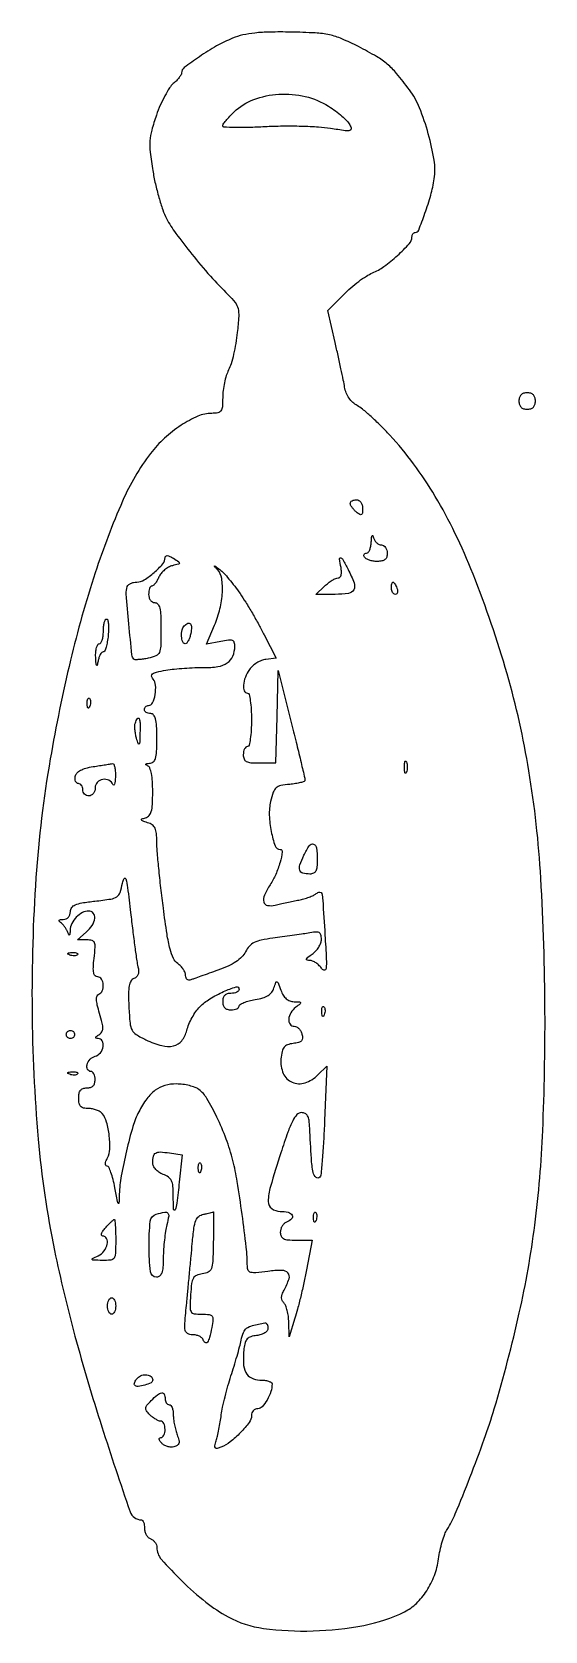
# Model space of a CAD drawing. Extents: x 1 to 125, y 0 to 389.
import ezdxf

# ---------------------------------------------------------------- set-up
doc = ezdxf.new("R2010")
doc.units = 0

msp = doc.modelspace()

# ---------------------------------------------------------------- linework, layer by layer
for points in [[(49.400385, 387.190845, 0.030732), (45.529013, 385.308187, 0.020562), (41.341794, 382.71097, 0.013093), (37.633553, 380.049638, 0.234702), (37, 378.774292, -0.132874), (36.871496, 378.299271, -0.031613), (36.41042, 377.613026, -0.030319), (35.761188, 376.865934, -0.025913), (34.992918, 376.160293, 0.077265), (34.08319, 375.134396, 0.020035), (32.961573, 373.225211, 0.019888), (31.843625, 370.918725, 0.019107), (30.896154, 368.5, 0.016762), (29.75652, 364.836914, 0.050754), (29.323767, 362.264663, 0.045083), (29.392537, 359.497748, 0.011168), (30.013945, 355, 0.016501), (30.633034, 351.825889, 0.013654), (31.49514, 348.490389, 0.013876), (32.454801, 345.473595, 0.035603), (33.360709, 343.371538, 0.038442), (35.601838, 339.756306, 0.011973), (39.498685, 334.690697, 0.012192), (44.000959, 329.389131, 0.016154), (48.36552, 324.803805, -0.032049), (50.025825, 322.94468, -0.108029), (50.730201, 321.485269, -0.074971), (50.891488, 319.587449, -0.010451), (50.552596, 315.646538, -0.015702), (50.187295, 313.017908, -0.014702), (49.651304, 310.358612, -0.014856), (49.036301, 308.028027, -0.047753), (48.437076, 306.541352, 0.043996), (47.885576, 305.202138, 0.022518), (47.422141, 303.443641, 0.02219), (47.104858, 301.57604, 0.030987), (47, 299.885693, -0.01697), (46.922567, 297.604948, -0.133991), (46.578722, 296.614903, -0.199543), (45.844311, 296.137699, -0.045608), (44.337858, 296, 0.102697), (40.991653, 295.305383, 0.042652), (36.908478, 293.103249, 0.040309), (32.841715, 289.944189, 0.044446), (29.477849, 286.267196, 0.060426), (22.671799, 274.688761, 0.023378), (16.034322, 257.264595, 0.020922), (10.014662, 235.960406, 0.015532), (5.095739, 212, 0.02584), (1.624621, 183.152586, 0.019188), (0.670999, 151.065159, 0.019382), (2.166515, 119.551019, 0.029675), (6.130765, 92.5, 0.01475), (11.106568, 71.656975, 0.011969), (17.62808, 49.624197, 0.004405), (24.485826, 28.966346, 0.320731), (27.2359, 27, -0.236203), (27.528807, 26.853452, -0.070921), (27.775546, 26.403281, -0.054217), (27.944231, 25.746625, -0.035795), (28, 24.968615, 0.068006), (28.111994, 24.149006, 0.06271), (28.440625, 23.364866, 0.06668), (28.926359, 22.732868, 0.104363), (29.5, 22.361626, -0.078649), (30.073417, 22.030729, -0.065268), (30.559375, 21.519527, -0.066694), (30.887962, 20.913085, -0.09109), (31, 20.303201, 0.181824), (32.086002, 17.415513, 0.019698), (37.071452, 12.157821, 0.025059), (42.923472, 6.999576, 0.04351), (48.318465, 3.423186, 0.092047), (56.913015, 0.624029, 0.04007), (68.949763, 0.00743, 0.039805), (81.342243, 1.357131, 0.067909), (91.198307, 4.66346, 0.078089), (94.089278, 6.7062, 0.057073), (96.582837, 9.753599, 0.054122), (98.441941, 13.472108, 0.05425), (99.457924, 17.5, -0.019014), (99.828469, 19.575004, -0.017496), (100.364065, 21.674978, -0.017805), (100.973676, 23.512573, -0.053741), (101.562592, 24.691416, 0.044468), (103.533093, 28.459756, 0.005172), (107.089245, 37.296785, 0.006783), (110.581253, 46.611469, 0.014006), (113.005988, 54, 0.016995), (119.093985, 77.344657, 0.023525), (122.841141, 98.652583, 0.021438), (124.783115, 121.671412, 0.011142), (125.331287, 150.5, 0.013883), (124.32226, 183.00381, 0.026027), (121.414503, 209.130331, 0.029295), (116.12154, 232.639154, 0.024324), (107.844033, 256.910813, 0.017976), (103.459608, 266.909407, 0.022558), (98.658713, 275.817489, 0.024128), (93.393532, 283.721047, 0.027754), (87.615144, 290.702287, 0.010453), (85.355886, 293.042465, 0.011203), (83.051234, 295.231518, 0.010814), (80.992306, 297.021542, 0.050699), (79.692247, 297.897113, -0.063455), (78.609393, 298.66713, -0.05688), (77.708328, 299.710626, -0.054924), (77.039574, 300.967716, -0.051481), (76.642579, 302.367787, 0.007281), (76.31987, 304.064129, 0.001774), (75.736943, 306.852306, 0.001818), (75.045594, 310.044422, 0.00181), (74.330119, 313.235808), (72.566389, 320.971617), (76.425054, 324.923248, -0.021055), (78.130341, 326.528521, -0.017715), (80.063252, 328.084147, -0.01808), (81.931263, 329.37888, -0.046245), (83.391859, 330.134655, 0.061789), (86.185982, 331.692081, 0.026916), (89.479503, 334.386848, 0.021708), (92.355337, 337.248744, 0.188284), (93, 338.9, -0.071275), (93.06023, 339.320374, -0.086625), (93.235721, 339.676875, -0.100322), (93.496447, 339.915212, -0.135977), (93.802456, 340, 0.307413), (94.633076, 340.563984, 0.009401), (96.166976, 344.651268, 0.018064), (97.552763, 349.067003, 0.027388), (98.404253, 353, 0.080383), (98.395335, 357.516359, 0.027306), (96.977483, 363.947526, 0.027715), (94.824748, 370.294268, 0.064953), (92.374559, 374.652603, 0.011857), (89.240153, 378.644996, 0.044529), (87.006262, 380.910833, 0.04482), (84.413629, 382.738035, 0.012122), (80, 385.149761, 0.017756), (75.962733, 387.052136, 0.0484), (72.956356, 388.008916, 0.039371), (69.489743, 388.471619, 0.008721), (63.5, 388.69062, 0.009132), (58.491216, 388.694837, 0.022141), (54.80064, 388.466853, 0.029487), (51.895533, 387.983329, 0.04185)], [(72.744313, 370.661408, -0.018885), (74.413372, 369.517428, -0.019235), (75.980842, 368.257395, -0.019414), (77.254308, 367.060574, -0.071671), (77.906968, 366.173831, -0.0852), (78.23978, 365.174254, -0.402119), (77.923968, 364.725503, -0.084623), (76.788742, 364.6982, -0.00449), (73.199965, 365.254468, 0.025439), (70.313643, 365.578778, 0.009038), (66.163427, 365.757137, 0.008942), (61.592241, 365.789093, 0.010416), (57.25, 365.651296, -0.006906), (53.319681, 365.498948, -0.011542), (50.010937, 365.492829, -0.005257), (47.277355, 365.579639, -0.40189), (47, 365.86897, -0.156829), (47.138013, 366.298159, -0.014981), (47.814119, 367.183469, -0.017953), (48.709955, 368.208857, -0.013212), (49.77147, 369.281054, -0.101265), (54.542496, 372.286498, -0.075213), (60.64976, 373.589218, -0.0728), (67.068862, 373.040143, -0.083298)], [(119, 299, 0.072254), (119.126841, 298.126841, 0.124864), (119.5, 297.5, 0.124864), (120.126841, 297.126841, 0.072254), (121, 297, 0.072254), (121.873159, 297.126841, 0.124864), (122.5, 297.5, 0.124864), (122.873159, 298.126841, 0.072254), (123, 299, 0.072254), (122.873159, 299.873159, 0.124864), (122.5, 300.5, 0.124864), (121.873159, 300.873159, 0.072254), (121, 301, 0.072254), (120.126841, 300.873159, 0.124864), (119.5, 300.5, 0.124864), (119.126841, 299.873159, 0.072254)], [(81, 272.877555, -0.02153), (80.95142, 271.749908, -0.243483), (80.719951, 271.38379, -0.285199), (80.317973, 271.394365, -0.027702), (79.5, 272, -0.031583), (78.925951, 272.54111, -0.034151), (78.440625, 273.136985, -0.036411), (78.100931, 273.700558, -0.117955), (78, 274.122445, -0.167044), (78.115056, 274.457225, -0.095133), (78.440625, 274.742218, -0.075975), (78.926247, 274.93488, -0.056567), (79.5, 275, -0.132926), (80.088601, 274.840705, -0.107148), (80.573317, 274.396259, -0.089651), (80.891732, 273.713548, -0.064485)], [(85.573324, 264, -0.138952), (86.11737, 263.845831, -0.100057), (86.580914, 263.4125, -0.085606), (86.893049, 262.76439, -0.06962), (87, 262, -0.075243), (86.859354, 261.07068, -0.147038), (86.444877, 260.454836, -0.125037), (85.704714, 260.108511, -0.04725), (84.559017, 260, -0.037634), (83.57934, 260.073842, -0.041396), (82.653525, 260.29375, -0.045439), (81.906663, 260.615492, -0.130646), (81.5, 261, -0.082592), (81.343488, 261.3821, -0.161196), (81.3746, 261.70625, -0.182303), (81.586039, 261.921712, -0.108972), (81.940983, 262, 0.226279), (82.355393, 262.197666, 0.069328), (82.722989, 262.807813, 0.053942), (82.994147, 263.69691, 0.036537), (83.116001, 264.75, -0.010989), (83.186617, 265.849555, -0.109045), (83.323916, 266.28821, -0.602595), (83.492773, 266.282394, -0.049066), (83.689326, 265.75, 0.071619), (83.971018, 265.081133, 0.07028), (84.431396, 264.514063, 0.075733), (84.993792, 264.131478, 0.112012)], [(34.772085, 258.967338, 0.070598), (33.829808, 258.600516, 0.047199), (32.877456, 257.939802, 0.046894), (32.05804, 257.105197, 0.066008), (31.512872, 256.217338, -0.026785), (31.079037, 255.36833, -0.035561), (30.591619, 254.651343, -0.038431), (30.120595, 254.140604, -0.189471), (29.762872, 254, 0.234003), (29.470508, 253.855246, 0.071855), (29.224094, 253.4125, 0.054859), (29.055701, 252.765966, 0.036312), (29, 252, 0.072314), (29.111864, 251.230589, 0.08892), (29.4375, 250.583333, 0.10214), (29.924246, 250.153209, 0.130775), (30.5, 250, -0.230479), (31.228723, 249.645245, -0.10923), (31.691594, 248.679909, -0.047821), (31.937092, 246.85798, -0.009593), (32, 243.579455, -0.007288), (31.939159, 239.405791, -0.095133), (31.604135, 237.899463, -0.191591), (30.780723, 237.07891, -0.04725), (28.928494, 236.484295, -0.015535), (27.719865, 236.257942, -0.021861), (26.629918, 236.137172, -0.018977), (25.745887, 236.111805, -0.196506), (25.416732, 236.249934, -0.173016), (24.92556, 237.285825, -0.002095), (24.202568, 244.799483, -0.00318), (23.57742, 252.103678, -0.100529), (23.794493, 253.883478, -0.135232), (24.081038, 254.310902, -0.066406), (24.633714, 254.672022, -0.058494), (25.350696, 254.91704, -0.05316), (26.128788, 255, 0.141447), (27.929604, 255.519839, 0.038192), (30.339939, 257.308472, 0.037097), (32.426035, 259.409286, 0.1788), (33, 260.963019, -0.222841), (33.157964, 261.299851, -0.201299), (33.528174, 261.412942, -0.087498), (34.15522, 261.235775, -0.026703), (35.022085, 260.758474, -0.007645), (36.347752, 259.905033, -0.288149), (36.487514, 259.594087, -0.300954), (36.266074, 259.343305, -0.008128)], [(77.47432, 258.04966, -0.028214), (78.939805, 254.775395, -0.214753), (78.843184, 253.130038, -0.241524), (77.569681, 252.230281, -0.035294), (74.311439, 252), (69.622877, 252), (71.769625, 254, -0.024491), (72.676536, 254.765514, -0.026983), (73.626043, 255.4125, -0.027797), (74.488754, 255.871104, -0.108679), (75.074764, 256, 0.2078), (75.5056, 256.187136, 0.121976), (75.783892, 256.686402, 0.076936), (75.873253, 257.479601, 0.036892), (75.755249, 258.5, -0.011776), (75.402934, 260.611504, -0.536213), (75.679974, 260.858527, -0.205921), (76.188346, 260.462041, -0.006252)], [(51.218774, 252.182024, -0.011914), (52.591265, 250.081721, -0.006184), (54.20893, 247.399011, -0.006144), (55.803427, 244.600976, -0.0093), (57.115065, 242.124507), (59.961365, 236.5), (57.4916, 236.184631, 0.065452), (56.435371, 235.906225, 0.041866), (55.303497, 235.328243, 0.041539), (54.270621, 234.561084, 0.059549), (53.510918, 233.712125, 0.058206), (52.50594, 231.849269, 0.072438), (52.050523, 229.937253, 0.110432), (52.234978, 228.534722, 0.31484), (53, 228, -0.345347), (53.400526, 227.685898, -0.022017), (53.711538, 226.125, -0.024301), (53.929639, 224.036573, -0.013867), (54, 221.5, -0.013867), (53.929639, 218.963427, -0.024301), (53.711538, 216.875, -0.022017), (53.400526, 215.314102, -0.345347), (53, 215, 0.191087), (52.618118, 214.848523, 0.088204), (52.29375, 214.4125, 0.068025), (52.073693, 213.765418, 0.048028), (52, 213, 0.094472), (52.194556, 211.979484, 0.1838), (52.745906, 211.376032, 0.099402), (53.837875, 211.07524, 0.017662), (55.967249, 211), (59.934498, 211), (60.217249, 222.25), (60.5, 233.5), (63.75426, 220.5, -0.001196), (65.001249, 215.467499, -0.001853), (66.05133, 211.11617, -0.000549), (66.945469, 207.331404, -0.059338), (67.00426, 206.810365, -0.308703), (66.806384, 206.524225, -0.026126), (65.909074, 206.232141, -0.0275), (64.707305, 205.979172, -0.017302), (63.28195, 205.810365, 0.028596), (61.115008, 205.503984, 0.134828), (60.003179, 204.945252, 0.127683), (59.300776, 203.880358, 0.024565), (58.656607, 201.640043, 0.067412), (58.334577, 198.304307, 0.039479), (58.80499, 194.312302, 0.035863), (59.752263, 190.86152, 0.317901), (60.970336, 190, -0.459633), (61.49145, 189.392647, -0.030967), (60.940523, 186.863265, -0.033285), (59.8941, 183.932337, -0.042669), (58.534617, 181.412489, 0.038944), (57.145551, 178.883008, 0.167606), (56.989705, 177.197817, 0.300806), (57.884587, 176.369984, 0.101231), (59.75, 176.444021, -0.004614), (61.019096, 176.744137, -0.002555), (62.573438, 177.088255, -0.002547), (64.151715, 177.420814, -0.004103), (65.5, 177.686232, 0.021607), (66.740238, 177.975804, 0.019901), (67.985938, 178.378102, 0.020349), (69.06676, 178.826005, 0.059978), (69.75, 179.248079, -0.136845), (70.610188, 179.612961, -0.391826), (71.094154, 179.269132, -0.035303), (71.31635, 177.641062, -0.000683), (71.855967, 169.180902, -0.002876), (72.189306, 163.295673, -0.034723), (72.14718, 161.029853, -0.371673), (71.734076, 160.628406, -0.267271), (71.128028, 160.930902, 0.048547), (70.484615, 161.722446, 0.045821), (69.688916, 162.392202, 0.049165), (68.86784, 162.851304, 0.103262), (68.155522, 163, -0.067129), (67.517076, 163.086105, -0.447411), (67.390726, 163.340305, -0.132929), (67.71414, 163.770696, -0.012764), (68.777494, 164.556704, 0.055195), (69.627751, 165.30438, 0.046919), (70.347139, 166.259661, 0.049151), (70.838381, 167.267674, 0.089045), (71, 168.167995, 0.064383), (70.861549, 169.238756, 0.225395), (70.42468, 169.756839, 0.132847), (69.561125, 169.898601, 0.018525), (67.75, 169.646171, -0.005536), (66.137896, 169.378626, -0.002145), (63.899588, 169.042403, -0.002124), (61.471003, 168.698773, -0.002627), (59.206044, 168.400218, 0.017874), (56.381282, 167.939869, 0.065414), (54.667776, 167.356904, 0.093942), (53.50129, 166.477644, 0.064599), (52.552113, 165.115338, -0.075703), (51.620916, 163.839885, -0.049701), (50.215401, 162.68052, -0.0404), (48.307695, 161.614315, -0.022745), (45.846069, 160.621371, 0.000596), (43.707526, 159.867015, 0.000721), (41.70322, 159.154071, 0.000609), (40.017683, 158.549456, 0.004966), (39.25, 158.264382, -0.120524), (38.774147, 158.204298, -0.149746), (38.367188, 158.381937, -0.131877), (38.094679, 158.780516, -0.084566), (38, 159.336307, 0.098947), (37.861863, 160.027508, 0.047867), (37.435459, 160.826616, 0.044883), (36.813393, 161.602937, 0.048674), (36.078158, 162.232703, -0.132442), (35.032037, 163.483734, -0.044777), (34.225156, 165.738993, -0.025517), (33.473033, 169.391708, -0.005669), (32.578158, 175.70947, -0.003774), (31.97399, 180.644334, -0.004132), (31.463584, 185.440966, -0.003869), (31.092758, 189.549747, -0.02057), (31, 191.803431, 0.022741), (30.904755, 193.896517, 0.089413), (30.562491, 195.136592, 0.130054), (29.886887, 195.928506, 0.073902), (28.75, 196.489366, -0.008544), (27.490932, 196.917606, -0.210027), (27.22966, 197.165423, -0.43158), (27.331509, 197.395293, -0.019478), (28.25, 197.679321, 0.14788), (29.119838, 198.218127, 0.113501), (29.655134, 199.206078, 0.056137), (29.929115, 200.921765, 0.01155), (30, 203.989991, 0.015318), (29.922497, 206.519207, 0.033304), (29.674941, 208.444952, 0.042506), (29.289762, 209.787509, 0.20868), (28.75, 210.337719, -0.051902), (28.351958, 210.54862, -0.449116), (28.327933, 210.724694, -0.185333), (28.583427, 210.862835, -0.021021), (29.25, 210.921053, 0.166363), (30.135006, 211.269198, 0.147558), (30.673794, 212.103705, 0.060521), (30.937273, 213.742578, 0.009627), (31, 217, 0.010614), (30.935548, 220.035942, 0.050675), (30.6875, 221.75, 0.113455), (30.22303, 222.662288, 0.222027), (29.5, 223, -0.064853), (28.926543, 223.074694, -0.082425), (28.440625, 223.29375, -0.098894), (28.115568, 223.618646, -0.148195), (28, 224, -0.09709), (28.074817, 224.381667, -0.097465), (28.288153, 224.70625, -0.09839), (28.606609, 224.923588, -0.101021), (28.980948, 225, 0.292882), (29.967547, 225.63214, 0.065923), (30.584298, 227.629579, 0.061773), (30.685211, 229.898906, 0.154659), (30.068258, 231.417754, -0.132249), (29.734489, 232.145996, -0.293043), (29.964238, 232.684377, -0.094998), (30.935771, 233.104213, -0.01178), (33.206591, 233.552517, -0.016476), (35.204786, 233.830858, -0.008829), (37.686481, 234.049306, -0.008782), (40.228912, 234.183098, -0.013578), (42.428239, 234.200376, 0.044423), (45.827217, 234.436944, 0.110941), (48.126315, 235.35324, 0.143239), (49.463948, 236.987149, 0.096395), (49.968197, 239.361291, 0.08438), (49.824589, 240.303344, 0.232673), (49.366527, 240.769307, 0.115319), (48.444886, 240.868405, 0.015735), (46.517523, 240.569265), (43.035046, 239.915949), (45.017523, 244.54088, 0.041492), (46.334937, 248.489564, 0.046213), (46.921888, 252.461223, 0.051611), (46.755714, 255.865852, 0.145087), (45.75, 258.001772, -0.00282), (45.018381, 258.831598, -0.639164), (45.050845, 258.904198, -0.165689), (45.224828, 258.847403, -0.001496), (46.334391, 258.009289, -0.044106), (47.23862, 257.186849, -0.011745), (48.525865, 255.722399, -0.011815), (49.916461, 253.98141, -0.011926)], [(89.361626, 253.5, -0.055937), (89.511135, 252.925634, -0.100118), (89.483616, 252.440625, -0.147206), (89.289193, 252.122486, -0.184534), (88.968615, 252, -0.152681), (88.599211, 252.115494, -0.098158), (88.284531, 252.440625, -0.08088), (88.07223, 252.926468, -0.062722), (88, 253.5, -0.024748), (88.028469, 254.074824, -0.039339), (88.115447, 254.559375, -0.046727), (88.241071, 254.903916, -0.289661), (88.393011, 255, -0.222225), (88.579329, 254.912889, -0.030693), (88.839659, 254.559375, -0.030395), (89.112506, 254.074558, -0.02136)], [(19.17139, 242, -0.01923), (18.965462, 240.467026, -0.03027), (18.659518, 239.175, -0.030618), (18.307671, 238.223681, -0.297142), (17.964515, 238, 0.212419), (17.617186, 237.845468, 0.05593), (17.254265, 237.339063, 0.046646), (16.932109, 236.611523, 0.03335), (16.705733, 235.75, -0.014773), (16.48867, 234.77851, -0.674817), (16.340365, 234.75849, -0.114822), (16.216901, 235.173612, -0.004641), (16.136182, 236.75, -0.029125), (16.156552, 237.995305, -0.046332), (16.333753, 239.045312, -0.059456), (16.624639, 239.77666, -0.275001), (17, 240, 0.254951), (17.384262, 240.209557, 0.06271), (17.70625, 240.88125, 0.048861), (17.927234, 241.850749, 0.031626), (18, 243, -0.024442), (18.056233, 244.149665, -0.038896), (18.228075, 245.11875, -0.045957), (18.476151, 245.808834, -0.291306), (18.776426, 246, -0.349806), (19.057722, 245.775764, -0.031602), (19.212722, 244.825, -0.030261), (19.261716, 243.533536, -0.018125)], [(39.244751, 242.5, -0.032131), (38.997121, 241.542685, -0.045349), (38.647725, 240.734375, -0.054081), (38.256048, 240.170003, -0.21734), (37.883423, 240, -0.322998), (37.2773, 240.43716, -0.067889), (37.021643, 241.799158, -0.061611), (37.134241, 243.337002, -0.148386), (37.666667, 244.333333, -0.082599), (38.544556, 244.960827, -0.341361), (39.142715, 244.838225, -0.189823), (39.421387, 244.039096, -0.037326)], [(14.683114, 224.8125, -0.054073), (14.461564, 224.395823, -0.470617), (14.279315, 224.37858, -0.168741), (14.137993, 224.670344, -0.018894), (14.078947, 225.416667, -0.028489), (14.089945, 226.112848, -0.077125), (14.200665, 226.592839, -0.208169), (14.385309, 226.77538, -0.296942), (14.604167, 226.729167, -0.126455), (14.797407, 226.402231, -0.060344), (14.876576, 225.916927, -0.05415), (14.839148, 225.359369, -0.051402)], [(26.90032, 218.25, -0.002876), (26.827886, 216.010114, -0.138204), (26.690684, 215.585813, -0.624553), (26.502369, 215.611041, -0.009003), (26.068049, 217, -0.026422), (25.819999, 218.048873, -0.025338), (25.679689, 219.132812, -0.026205), (25.654862, 220.099947, -0.077956), (25.774718, 220.75, -0.058781), (26.291713, 221.805786, -0.594599), (26.673917, 221.777119, -0.101465), (26.910215, 220.724452, -0.011289)], [(20.921053, 207.75, -0.014897), (20.857565, 206.577168, -0.050023), (20.717133, 205.821875, -0.273033), (20.532014, 205.648055, -0.367332), (20.337719, 205.75, 0.186691), (19.361533, 206.79229, 0.156308), (17.851396, 207.003403, 0.159749), (16.523, 206.298208, 0.193861), (16, 205, -0.072314), (15.888136, 204.230589, -0.08892), (15.5625, 203.583333, -0.10214), (15.075754, 203.153209, -0.130775), (14.5, 203, -0.099038), (13.927543, 203.114514, -0.097945), (13.440625, 203.440625, -0.097945), (13.114514, 203.927543, -0.099038), (13, 204.5, 0.069846), (12.919524, 205.073285, 0.085748), (12.684711, 205.559375, 0.100098), (12.335975, 205.884373, 0.138539), (11.926676, 206, -0.175731), (11.544646, 206.138548, -0.119253), (11.266461, 206.514062, -0.089088), (11.13832, 207.08044, -0.058275), (11.186358, 207.75, -0.136563), (11.586472, 208.558621, -0.085339), (12.420324, 209.218698, -0.060118), (13.714593, 209.734505, -0.026986), (15.509682, 210.108095, 0.000623), (17.092632, 210.351342, 0.000799), (18.548157, 210.579246, 0.000611), (19.76788, 210.773757, 0.006909), (20.25, 210.858095, -0.353376), (20.534951, 210.70524, -0.046643), (20.756497, 210.003628, -0.037542), (20.897408, 208.985975, -0.021711)], [(91.662281, 208.75, -0.174857), (91.474999, 208.540618, -0.447206), (91.306058, 208.601562, -0.078554), (91.189089, 209.10856, -0.017491), (91.157895, 210, -0.017491), (91.189089, 210.89144, -0.078554), (91.306058, 211.398438, -0.447206), (91.474999, 211.459382, -0.174857), (91.662281, 211.25, -0.057986), (91.818615, 210.679992, -0.037979), (91.87034, 210, -0.037979), (91.818615, 209.320008, -0.057986)], [(70, 187.440983, -0.023991), (69.917176, 185.715822, -0.098717), (69.616802, 184.719225, -0.165811), (69.052377, 184.190632, -0.106397), (68.166667, 184, -0.064667), (66.463292, 184.221228, -0.257241), (65.727262, 184.923416, -0.163317), (65.75081, 186.20204, -0.025701), (66.729559, 188.559069, -0.034868), (68.068196, 190.926174, -0.34136), (69.086396, 191.273223, -0.288449), (69.827709, 190.35599, -0.029527)], [(26.416682, 161.475941, -0.048425), (26.571538, 160.445262, -0.095302), (26.458247, 159.627558, -0.117818), (26.077089, 159.022636, -0.102249), (25.444831, 158.617203, 0.16889), (24.706938, 157.994385, 0.089153), (24.282754, 156.858181, 0.046174), (24.117591, 154.968681, 0.010622), (24.201947, 151.766518, 0.010457), (24.477519, 147.749507, 0.096732), (24.960643, 146.08365, 0.136843), (25.986764, 144.975834, 0.028135), (28.353202, 143.697109, 0.043885), (32.20143, 142.286108, 0.122888), (35.052193, 142.231431, 0.169897), (37.037738, 143.481672, 0.105457), (38.278497, 145.97265, -0.037616), (38.785973, 147.467937, -0.025265), (39.575907, 149.091179, -0.025487), (40.506123, 150.593577, -0.045043), (41.439703, 151.71243, -0.057937), (43.885294, 153.648583, -0.032801), (47.226736, 155.423717, -0.03098), (50.252366, 156.565386, -0.504721), (51, 156.01342, -0.189003), (50.848307, 155.626457, -0.088882), (50.4125, 155.297692, -0.068698), (49.765386, 155.074723, -0.048698), (49, 155, 0.072254), (48.126841, 154.873159, 0.124864), (47.5, 154.5, 0.124864), (47.126841, 153.873159, 0.072254), (47, 153, 0.072254), (47.126841, 152.126841, 0.124864), (47.5, 151.5, 0.124864), (48.126841, 151.126841, 0.072254), (49, 151, 0.043658), (49.765628, 151.066979, 0.063423), (50.4125, 151.26793, 0.083138), (50.850302, 151.563458, 0.20561), (51, 151.912102, -0.269135), (51.228194, 152.305334, -0.034099), (52.14622, 152.749927, -0.032521), (53.406927, 153.164653, -0.021359), (54.902026, 153.483447, 0.029241), (56.759462, 153.9102, 0.068022), (58.060842, 154.491572, 0.089888), (58.931648, 155.279168, 0.090211), (59.469327, 156.321345, -0.01086), (59.918279, 157.684831, -0.410637), (60.18346, 157.813486, -0.220763), (60.467926, 157.541957, -0.005049), (61.150635, 155.75, 0.047662), (61.729123, 154.54987, 0.077177), (62.456193, 153.683962, 0.088999), (63.328073, 153.160436, 0.087358), (64.333333, 152.968197, -0.009145), (65.671058, 152.92408, -0.315454), (65.906978, 152.74007, -0.304867), (65.818713, 152.449165, -0.008768), (64.75, 151.607954, 0.094462), (63.558366, 150.284742, 0.116868), (63.05051, 148.710587, 0.178793), (63.389557, 147.506387, 0.240085), (64.383369, 147, -0.126138), (64.950206, 146.854688, -0.074418), (65.509708, 146.428943, -0.066537), (65.977479, 145.799219, -0.06264), (66.275111, 145.055976, -0.069024), (66.390379, 144.083229, -0.186859), (66.13107, 143.451205, -0.140954), (65.446318, 143.048213, -0.034154), (64.141742, 142.805976, 0.053399), (62.749776, 142.49177, 0.144418), (61.93117, 141.912833, 0.115654), (61.453121, 140.892365, 0.028253), (61.171288, 139.04414, 0.126794), (61.727341, 135.540828, 0.190219), (63.891018, 133.378009, 0.183062), (67.02048, 133.230381, 0.118151), (70.149772, 135.149772), (72.299545, 137.299545), (71.764091, 124.097424, -0.004165), (71.514459, 118.992909, -0.006458), (71.205471, 114.592971, -0.002422), (70.874382, 110.83475, -0.174923), (70.614318, 110.280985, -0.396489), (69.690015, 110.252836, -0.162465), (69.002332, 111.442357, -0.035187), (68.54937, 114.861441, -0.004521), (68.162411, 122.25, 0.021716), (67.997877, 124.142818, 0.091333), (67.648831, 125.223937, 0.158782), (67.051561, 125.793218, 0.112085), (66.140711, 126, 0.212035), (65.058476, 125.519452, 0.065284), (64.019618, 124.016019, 0.033538), (62.826887, 121.250784, 0.007015), (61.135535, 116.25, 0.007035), (58.604252, 108.009886, 0.068723), (58.072843, 104.414508, 0.237204), (58.913652, 102.70149, 0.163614), (61, 102, -0.057895), (62.926481, 101.776181, -0.208576), (63.894233, 101.051759, -0.344478), (63.762543, 100.159502, -0.098911), (62.5, 99.361626, 0.098143), (61.926463, 99.000393, 0.066864), (61.440625, 98.399034, 0.064008), (61.112085, 97.659707, 0.07271), (61, 96.893011, 0.106016), (61.202208, 95.950057, 0.175361), (61.762393, 95.371977, 0.094902), (62.852432, 95.076523, 0.018865), (64.879861, 95), (68.759723, 95), (67.369996, 87.75, -0.006351), (66.733742, 84.644632, -0.005046), (65.970425, 81.307812, -0.005104), (65.199962, 78.228673, -0.012733), (64.55703, 76), (63.133791, 71.5), (63.066896, 75.05, 0.027373), (62.960821, 76.489153, 0.02912), (62.698687, 77.878151, 0.030399), (62.333312, 79.03658, 0.105157), (61.907359, 79.692641, -0.086488), (61.467992, 80.317478, -0.110523), (61.314719, 81.002411, -0.086646), (61.456197, 81.812698, -0.036435), (61.907359, 82.826899, 0.03908), (63.12436, 85.602068, 0.266452), (62.858859, 87.015735, 0.223774), (61.431263, 87.66021, 0.028918), (58, 87.405612, -0.00907), (55.088751, 87.073036, -0.083623), (53.826305, 87.16314, -0.222552), (53.219847, 87.649636, -0.113581), (52.991795, 88.621169, 0.026949), (52.718932, 93.300072, 0.00599), (51.726319, 101.256379, 0.006288), (50.528772, 109.251897, 0.021716), (49.464333, 114.379765, 0.026844), (47.843556, 119.586611, 0.022722), (45.59355, 124.895323, 0.021658), (43.185497, 129.414017, 0.097326), (41.20428, 131.641386, 0.074501), (40.290662, 132.141746, 0.028433), (38.89907, 132.565327, 0.027394), (37.31074, 132.86068, 0.030159), (35.75, 132.968197, 0.07091), (32.946665, 132.592849, 0.090622), (30.61066, 131.448729, 0.076938), (28.56401, 129.384145, 0.037571), (26.613666, 126.219805, 0.048212), (25.174886, 122.626965, 0.01314), (23.611831, 116.710172, 0.013681), (22.346313, 110.612419, 0.036284), (21.881204, 106.187947, -0.004269), (21.790585, 103.96478, -0.717312), (21.629266, 103.918912, -0.104751), (21.422404, 104.415688, -0.00136), (20.80493, 107.75, 0.016588), (20.368578, 109.762002, 0.02582), (19.847031, 111.457813, 0.023421), (19.313221, 112.731633, 0.289486), (18.888542, 113, -0.25688), (18.593884, 113.162079, -0.157282), (18.492011, 113.556093, -0.077802), (18.630746, 114.193578, -0.030464), (19.0075, 115.014014, 0.115628), (19.573592, 117.132078, 0.036964), (19.432656, 120.410402, 0.037299), (18.801804, 123.665649, 0.101564), (17.747165, 125.75, 0.092107), (17.196378, 126.229432, 0.04436), (16.34812, 126.632812, 0.041956), (15.360583, 126.907571, 0.046909), (14.377555, 127, -0.051079), (13.191986, 127.121433, -0.152761), (12.487756, 127.512875, -0.145926), (12.113319, 128.249104, -0.045203), (12, 129.5, -0.044917), (12.106468, 130.682766, -0.124434), (12.45, 131.4375, -0.149477), (13.064742, 131.857434, -0.07578), (14, 132, 0.072254), (14.873159, 132.126841, 0.124864), (15.5, 132.5, 0.124864), (15.873159, 133.126841, 0.072254), (16, 134, 0.048028), (15.926307, 134.765418, 0.068025), (15.70625, 135.4125, 0.088204), (15.381882, 135.848523, 0.191087), (15, 136, -0.281425), (14.166479, 136.5095, -0.186298), (14.045322, 137.657974, -0.12179), (14.776075, 138.977815, -0.142701), (16, 139.710251, 0.162383), (17.275112, 140.541542, 0.125305), (17.958937, 142.065469, 0.170156), (17.733095, 143.425107, 0.27054), (16.75, 144.015313, -0.049927), (16.254085, 144.071099, -0.409259), (16.14067, 144.243424, -0.186197), (16.307608, 144.507913, -0.018851), (16.931837, 144.936711, 0.110752), (17.606923, 145.610994, 0.135172), (17.867001, 146.461777, 0.067852), (17.726449, 147.763711, 0.012016), (17.07724, 150.136533, -0.014265), (16.531645, 152.166476, -0.048803), (16.345851, 153.519008, -0.090869), (16.46799, 154.3718, -0.235608), (16.895403, 154.798468, 0.222941), (17.739158, 155.601151, 0.109538), (17.970788, 157.099018, 0.118456), (17.543922, 158.476049, 0.264519), (16.622837, 159, -0.210707), (16.007218, 159.271483, -0.138158), (15.653881, 159.974821, -0.061856), (15.565665, 161.28148, -0.014025), (15.75289, 163.5, 0.010492), (16.001977, 166.221936, 0.112001), (15.833987, 167.312782, 0.238432), (15.246862, 167.83484, 0.06476), (13.977043, 168), (11.693981, 168), (13.84699, 169.867295, 0.068326), (15.305858, 171.530953, 0.118206), (15.93014, 173.251065, 0.206477), (15.55893, 174.475313, 0.220776), (14.428571, 175, 0.122778), (12.897491, 174.61828, 0.079002), (11.429521, 173.510774, 0.076993), (10.34375, 171.967471, 0.104401), (9.921053, 170.321429, -0.008449), (9.864411, 169.381893, -0.264525), (9.738958, 169.196263, -0.42742), (9.576389, 169.25534, -0.012668), (9.271109, 170, 0.040378), (8.97198, 170.628137, 0.02924), (8.544701, 171.275189, 0.029751), (8.06288, 171.845417, 0.055286), (7.600056, 172.234687, -0.073435), (7.262803, 172.53982, -0.365822), (7.265791, 172.776083, -0.184474), (7.568617, 172.938348, -0.029585), (8.25, 172.984687, 0.095234), (8.952126, 173.126025, 0.109), (9.514101, 173.515198, 0.104912), (9.874757, 174.118348, 0.082651), (10, 174.870834, -0.155055), (10.309616, 175.845234, -0.138889), (11.137022, 176.51359, -0.061866), (12.778902, 176.9855, -0.010912), (15.963222, 177.416329, 0.009677), (19.815098, 177.927795, 0.107493), (21.255522, 178.479084, 0.168428), (22.045422, 179.502379, 0.032589), (22.65177, 181.795496, -0.089569), (23.076853, 182.884953, -0.656648), (23.470504, 182.828698, -0.035937), (23.891918, 180.694379, -0.002507), (24.612345, 174.621683, 0.002596), (25.126986, 170.290183, 0.003238), (25.65191, 166.272815, 0.002627), (26.131881, 162.907289, 0.024753)], [(11.729167, 164.395833, -0.126455), (11.402231, 164.202593, -0.060344), (10.916927, 164.123424, -0.05415), (10.359369, 164.160852, -0.051402), (9.8125, 164.316886, -0.054073), (9.395823, 164.538436, -0.470617), (9.37858, 164.720685, -0.168741), (9.670344, 164.862007, -0.018894), (10.416667, 164.921053, -0.028489), (11.112848, 164.910055, -0.077125), (11.592839, 164.799335, -0.208169), (11.77538, 164.614691, -0.296942)], [(71.683114, 149.8125, -0.054073), (71.461564, 149.395823, -0.470617), (71.279315, 149.37858, -0.168741), (71.137993, 149.670344, -0.018894), (71.078947, 150.416667, -0.028489), (71.089945, 151.112848, -0.077125), (71.200665, 151.592839, -0.208169), (71.385309, 151.77538, -0.296942), (71.604167, 151.729167, -0.126455), (71.797407, 151.402231, -0.060344), (71.876576, 150.916927, -0.05415), (71.839148, 150.359369, -0.051402)], [(11, 145, -0.099038), (10.923658, 144.618362, -0.097945), (10.70625, 144.29375, -0.097945), (10.381638, 144.076342, -0.099038), (10, 144, -0.099038), (9.618362, 144.076342, -0.097945), (9.29375, 144.29375, -0.097945), (9.076342, 144.618362, -0.099038), (9, 145, -0.099038), (9.076342, 145.381638, -0.097945), (9.29375, 145.70625, -0.097945), (9.618362, 145.923658, -0.099038), (10, 146, -0.099038), (10.381638, 145.923658, -0.097945), (10.70625, 145.70625, -0.097945), (10.923658, 145.381638, -0.099038)], [(11.729167, 135.395833, -0.126455), (11.402231, 135.202593, -0.060344), (10.916927, 135.123424, -0.05415), (10.359369, 135.160852, -0.051402), (9.8125, 135.316886, -0.054073), (9.395823, 135.538436, -0.470617), (9.37858, 135.720685, -0.168741), (9.670344, 135.862007, -0.018894), (10.416667, 135.921053, -0.028489), (11.112848, 135.910055, -0.077125), (11.592839, 135.799335, -0.208169), (11.77538, 135.614691, -0.296942)], [(36.443257, 109.126756, -0.004215), (35.86322, 103.974646, -0.073949), (35.418779, 102.357254, -0.792299), (35.078526, 102.420949, -0.011422), (35, 105.858084, 0.0211), (34.903062, 108.154143, 0.0923), (34.544193, 109.458608, 0.12962), (33.808685, 110.313715, 0.059902), (32.5, 111, -0.057116), (31.519044, 111.507495, -0.063065), (30.714255, 112.209797, -0.070214), (30.181335, 113.010679, -0.112202), (30, 113.808582, -0.051133), (30.163308, 115.401293, -0.21142), (30.713383, 116.170082, -0.148507), (31.800243, 116.433954, -0.022265), (34.060705, 116.204398), (37.132791, 115.753512)], [(41.683114, 111.8125, -0.054073), (41.461564, 111.395823, -0.470617), (41.279315, 111.37858, -0.168741), (41.137993, 111.670344, -0.018894), (41.078947, 112.416667, -0.028489), (41.089945, 113.112848, -0.077125), (41.200665, 113.592839, -0.208169), (41.385309, 113.77538, -0.296942), (41.604167, 113.729167, -0.126455), (41.797407, 113.402231, -0.060344), (41.876576, 112.916927, -0.05415), (41.839148, 112.359369, -0.051402)], [(33.436275, 98.75, 0.023645), (33.119242, 97.170234, 0.010458), (32.843581, 95.059375, 0.010324), (32.64414, 92.806443, 0.013688), (32.561275, 90.75, -0.015012), (32.459518, 88.380699, -0.065364), (32.176243, 87.00786, -0.135534), (31.671966, 86.276195, -0.176272), (30.912875, 86, -0.383019), (29.437258, 87.324719, -0.02614), (29.098782, 93.428275, -0.025889), (29.399805, 99.612819, -0.312151), (30.864875, 101.332797, -0.019169), (32.920216, 101.796285, -0.247652), (33.646631, 101.569926, -0.243215), (33.877636, 100.838776, -0.01855)], [(44.726297, 94.546338, -0.005681), (44.581996, 89.814897, -0.073028), (44.252634, 88.080337, -0.196589), (43.5047, 87.230443, -0.086423), (42.041859, 86.796338, 0.065924), (40.641143, 86.44208, 0.171095), (39.868363, 85.766644, 0.098481), (39.449526, 84.491139, 0.014218), (39.195209, 81.75, 0.009606), (39.056964, 78.670875, 0.137482), (39.323416, 77.616792, 0.233357), (40.057098, 77.124017, 0.033245), (41.920209, 77, -0.023345), (43.747814, 76.914622, -0.212918), (44.425609, 76.532876, -0.190564), (44.636207, 75.746538, -0.018294), (44.33136, 73.75, -0.014542), (43.798632, 71.335786, -0.088619), (43.275943, 70.174833, -0.424979), (42.770236, 70.089443, -0.148922), (42.279762, 70.75, 0.131012), (41.949865, 71.228539, 0.065225), (41.328013, 71.632786, 0.057921), (40.528497, 71.907038, 0.053746), (39.666667, 71.999908, -0.119004), (38.469091, 72.288981, -0.233104), (37.897909, 73.057705, -0.065166), (37.810541, 74.774503, -0.004243), (38.248448, 79.749908, 0.000366), (38.579515, 83.20448, 0.000239), (38.956603, 87.190016, 0.00024), (39.320471, 91.075539, 0.00046), (39.608177, 94.194828, -0.009226), (40.021398, 97.953255, -0.060351), (40.487426, 99.789765, -0.132676), (41.211507, 100.776879, -0.120779), (42.359729, 101.308646, 0.004191), (43.193166, 101.479069, 0.006085), (43.925474, 101.644561, 0.003274), (44.54031, 101.795654, 0.09743), (44.684438, 101.863818, -0.612404), (44.757834, 101.827182, -0.000782), (44.772814, 99.770483, -0.003925), (44.767757, 97.395214, -0.002287)], [(69.683114, 99.8125, -0.054073), (69.461564, 99.395823, -0.470617), (69.279315, 99.37858, -0.168741), (69.137993, 99.670344, -0.018894), (69.078947, 100.416667, -0.028489), (69.089945, 101.112848, -0.077125), (69.200665, 101.592839, -0.208169), (69.385309, 101.77538, -0.296942), (69.604167, 101.729167, -0.126455), (69.797407, 101.402231, -0.060344), (69.876576, 100.916927, -0.05415), (69.839148, 100.359369, -0.051402)], [(21, 95, -0.009322), (20.938926, 91.724621, -0.137184), (20.590884, 90.637929, -0.22553), (19.783823, 90.149159, -0.03044), (17.75, 90.06768, -0.00337), (15.6362, 90.125954, -0.208433), (15.304606, 90.284206, -0.484824), (15.349294, 90.518675, -0.007556), (16.75, 91.220495, 0.116763), (18.148883, 92.355994, 0.108235), (18.938254, 94.029035, 0.168902), (18.787089, 95.404943, 0.289375), (17.845012, 96, -0.292217), (17.565181, 96.178812, -0.189749), (17.541976, 96.574679, -0.076475), (17.865916, 97.213762, -0.02845), (18.5, 98, -0.008839), (19.218546, 98.76631, -0.012942), (19.879642, 99.4125, -0.008331), (20.448158, 99.922763, -0.180624), (20.654988, 100, -0.388908), (20.793758, 99.872828, -0.004568), (20.898653, 98.53125, -0.010754), (20.975193, 96.917169, -0.006469)], [(21, 79, -0.048028), (20.926307, 78.234582, -0.068025), (20.70625, 77.5875, -0.088204), (20.381882, 77.151477, -0.191087), (20, 77, -0.191087), (19.618118, 77.151477, -0.088204), (19.29375, 77.5875, -0.068025), (19.073693, 78.234582, -0.048028), (19, 79, -0.048028), (19.073693, 79.765418, -0.068025), (19.29375, 80.4125, -0.088204), (19.618118, 80.848523, -0.191087), (20, 81, -0.191087), (20.381882, 80.848523, -0.088204), (20.70625, 80.4125, -0.068025), (20.926307, 79.765418, -0.048028)], [(58, 73.566422, -0.167403), (57.798292, 72.980845, -0.085358), (57.21525, 72.45164, -0.067043), (56.331436, 72.043259, -0.046132), (55.25, 71.816422, 0.047261), (53.850295, 71.519533, 0.125492), (52.986914, 70.98645, 0.121379), (52.467513, 70.09261, 0.042785), (52.171918, 68.629171, 0.037429), (52.036091, 65.14507, 0.108219), (52.633493, 62.819587, 0.160702), (53.966457, 61.487518, 0.117127), (56.019052, 61, -0.029718), (57.161121, 60.93206, -0.046301), (58.124347, 60.725373, -0.058556), (58.795709, 60.424845, -0.264129), (59, 60.0651, -0.080653), (58.694844, 58.185633, -0.049642), (57.776477, 56.135325, -0.050139), (56.597364, 54.485501, -0.21578), (55.524751, 54, 0.106851), (54.943006, 53.874245, 0.099461), (54.447896, 53.51774, 0.095927), (54.115969, 52.985002, 0.091739), (54, 52.358263, -0.162455), (53.445026, 50.695257, -0.030839), (51.344354, 48.230661, -0.033644), (48.820242, 45.944251, -0.075733), (46.581761, 44.669748, -0.034071), (45.619391, 44.373853, -0.300403), (45.222105, 44.520442, -0.214327), (45.117964, 45.005705, -0.019458), (45.4316, 46.235138, 0.01765), (45.727608, 47.378201, 0.006499), (46.066998, 49.009697, 0.006433), (46.391824, 50.80254, 0.007685), (46.650105, 52.5, -0.0189), (46.986388, 54.419593, -0.008239), (47.570553, 56.940625, -0.00814), (48.279719, 59.601573, -0.010751), (49.017005, 62, 0.005794), (49.761649, 64.339532, 0.004952), (50.493182, 66.821176, 0.004993), (51.11338, 69.090609, 0.014152), (51.485099, 70.689109, -0.043819), (52.040874, 72.566872, -0.14314), (52.82694, 73.580352, -0.097578), (54.217201, 74.221688, -0.014515), (57.25, 74.863818, -0.197766), (57.535487, 74.802708, -0.111783), (57.779688, 74.538883, -0.080254), (57.944903, 74.105195, -0.050999)], [(30, 61.009643, -0.284207), (29.587633, 60.342774, -0.04402), (28.076822, 59.747746, -0.044122), (26.457101, 59.421065, -0.227884), (25.618016, 59.715318, -0.219416), (25.513603, 59.998356, -0.073219), (25.614433, 60.439402, -0.056585), (25.887698, 60.959235, -0.038602), (26.304848, 61.481257, -0.125548), (27.334796, 62.140907, -0.112167), (28.601145, 62.263435, -0.139433), (29.607389, 61.83322, -0.226165)], [(33, 56.5, 0.064853), (33.074694, 55.926543, 0.082425), (33.29375, 55.440625, 0.098894), (33.618646, 55.115568, 0.148195), (34, 55, -0.222284), (34.382779, 54.820984, -0.076698), (34.70625, 54.284748, -0.058327), (34.926824, 53.497468, -0.039182), (35, 52.5651, 0.030201), (35.067136, 51.454638, 0.017055), (35.275289, 50.121386, 0.016977), (35.577989, 48.786145, 0.026616), (35.937154, 47.665297, -0.027228), (36.350272, 46.370632, -0.129681), (36.347589, 45.600515, -0.192229), (35.973183, 45.098939, -0.073623), (35.157626, 44.751471, -0.080382), (34.407542, 44.679726, -0.057187), (33.575124, 44.830608, -0.056702), (32.790392, 45.168734, -0.074968), (32.181045, 45.651274, -0.034609), (31.738775, 46.195771, -0.113216), (31.564576, 46.622581, -0.258623), (31.659142, 46.886451, -0.182104), (31.960573, 47, 0.18506), (32.357386, 47.152077, 0.090129), (32.694668, 47.5875, 0.069981), (32.923279, 48.234677, 0.049998), (33, 49, 0.051602), (32.920813, 49.765245, 0.071518), (32.685268, 50.4125, 0.091543), (32.337512, 50.847511, 0.180377), (31.928571, 51, -0.100457), (31.41089, 51.10507, -0.033399), (30.716438, 51.455437, -0.031687), (29.979052, 51.957084, -0.031176), (29.306718, 52.550425, -0.036948), (28.492691, 53.494549, -0.184767), (28.308123, 54.155628, -0.15067), (28.595853, 54.851168, -0.022305), (29.628147, 55.990991, -0.024144), (31.169152, 57.403674, -0.136813), (32.175549, 57.855234, -0.333037), (32.771443, 57.534983, -0.109102)]]:
    msp.add_lwpolyline(points, format="xyb", close=True)

doc.saveas('drawing.dxf')
